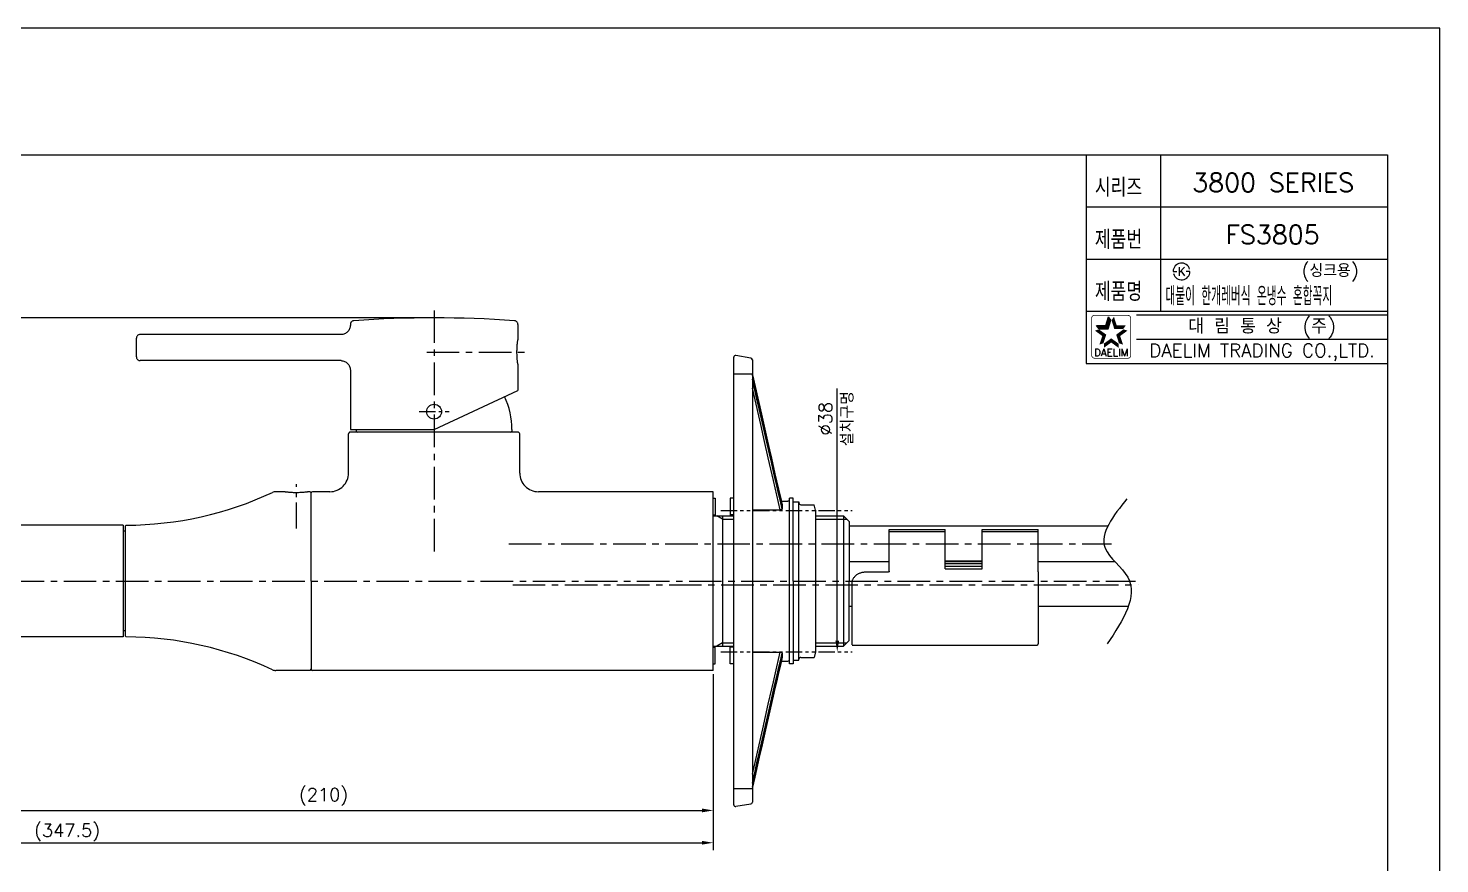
# Model space of a CAD drawing. Extents: x 2459 to 3053, y 516 to 936.
# Drawn here: x 2674.2 to 3053.5, y 711.4 to 935.8 of the extents above; entities that cross this region are included whole.
import ezdxf
from ezdxf.enums import TextEntityAlignment as Align

# ---------------------------------------------------------------- set-up
doc = ezdxf.new("R2010")
doc.units = 0
doc.header["$LTSCALE"] = 7
doc.header["$MEASUREMENT"] = 0
doc.linetypes.add('CENTER', pattern=[2, 1.25, -0.25, 0.25, -0.25])
doc.linetypes.add('PHANTOM', pattern=[2.5, 1.25, -0.25, 0.25, -0.25, 0.25, -0.25])
doc.layers.get('0').update_dxf_attribs({"color": 2, "linetype": 'CONTINUOUS'})
for name, color, linetype in [('CL', 1, 'CENTER'), ('D', 2, 'CONTINUOUS'), ('DIM', 2, 'CONTINUOUS'), ('DWG', 7, 'CONTINUOUS'), ('PH', 3, 'PHANTOM'), ('기본값', 7, 'CONTINUOUS')]:
    doc.layers.add(name, color=color, linetype=linetype)
doc.styles.add('GHS', font='romans', dxfattribs={"bigfont": 'ghs'})
doc.styles.add('HAN', font='TXT.shx', dxfattribs={"bigfont": 'GHS.shx'})
doc.styles.add('ROMANS', font='romans')

# ---------------------------------------------------------------- blocks, each defined once
blk = doc.blocks.new('KS')
at = {"layer": 'D'}
for p, q in [((-2.25, 0), (-1.75, 0)), ((-1.75, 0), (-1.25, 0)), ((1.75, 0), (1.25, 0)), ((2.25, 0), (1.75, 0))]:
    blk.add_line(p, q, dxfattribs=at)
for start, end in [(15, 180), (195, 0)]:
    blk.add_arc((0, 0), 2.25, start, end, dxfattribs=at)
at = {"layer": 'D', "style": 'HAN'}
blk.add_text('K', height=2.39, dxfattribs=at).set_placement((0, 0), align=Align.MIDDLE)
blk = doc.blocks.new('BORDER')
for p, q in [((1, 1), (0, 1)), ((1, 0), (1, 1))]:
    blk.add_line(p, q)
blk = doc.blocks.new('양식')
at = {"color": 4}
for p, q in [((1219, 386), (1768, 386)), ((1768, 386), (1768, 11))]:
    blk.add_line(p, q, dxfattribs=at)
at = {"color": 7}
for p, q in [((1687, 386), (1687, 330)), ((1707, 386), (1707, 344)), ((1687, 372), (1768, 372)), ((1687, 358), (1768, 358)), ((1687, 344), (1768, 344)), ((1687, 330), (1768, 330))]:
    blk.add_line(p, q, dxfattribs=at)
at = {"color": 2}
for p, q in [((1692.24, 340.18), (1692.99, 342.49)), ((1692.9, 339.27), (1693.65, 341.57)), ((1693.65, 341.57), (1692.99, 342.49)), ((1689.81, 340.18), (1692.24, 340.18)), ((1690.48, 339.27), (1689.81, 340.18)), ((1690.48, 339.27), (1692.9, 339.27))]:
    blk.add_line(p, q, dxfattribs=at)
at = {"color": 2, "linetype": 'Continuous'}
for p, q in [((1700.5, 343), (1768, 343)), ((1700.5, 336.5), (1768, 336.5))]:
    blk.add_line(p, q, dxfattribs=at)
at = {"color": 2, "linetype": 'Continuous', "const_width": 0.2}
for points in [[(1688.48, 342.13, -0.414214), (1689.23, 342.88)], [(1688.48, 332.13), (1688.48, 342.13, -1)], [(1689.23, 342.88), (1698.23, 342.88, -0.414214), (1698.98, 342.13, 0.043396)], [(1698.98, 342.13), (1698.98, 332.13, -0.414214), (1698.23, 331.38)], [(1698.23, 331.38), (1689.48, 331.38, -0.414214), (1688.48, 332.13, 0.672398)]]:
    blk.add_lwpolyline(points, format="xyb", dxfattribs=at)
at = {"color": 2}
for points in [[(1692.24, 340.18), (1692.9, 339.27), (1692.99, 342.49), (1693.65, 341.57)], [(1694.47, 342.49), (1693.8, 341.57), (1695.22, 340.18), (1694.55, 339.27)], [(1691.32, 337.35), (1692.4, 337.7), (1689.36, 338.78), (1690.43, 339.13)], [(1689.81, 340.18), (1690.48, 339.27), (1692.24, 340.18), (1692.9, 339.27)], [(1690.57, 335.05), (1691.65, 335.4), (1691.32, 337.35), (1692.4, 337.7)], [(1695.22, 340.18), (1694.55, 339.27), (1697.64, 340.18), (1696.98, 339.27)], [(1698.1, 338.78), (1697.02, 339.13), (1696.14, 337.35), (1695.06, 337.7)], [(1696.14, 337.35), (1695.06, 337.7), (1696.89, 335.05), (1695.81, 335.4)], [(1693.73, 335.6), (1693.73, 336.73), (1691.77, 334.18), (1691.77, 335.31)], [(1695.69, 334.18), (1695.69, 335.31), (1693.73, 335.6), (1693.73, 336.73)]]:
    blk.add_solid(points, dxfattribs=at)
at = {"xscale": 594, "yscale": 420, "zscale": 594}
blk.add_blockref('BORDER', (1188, 0), dxfattribs=at)
at = {"layer": 'DIM', "color": 4}
blk.add_blockref('KS', (1712.63, 354.68), dxfattribs=at)
at = {"color": 7, "linetype": 'Continuous'}
for s, height, style, p in [('대 림 통 상  (주)', 4, 'GHS', (1734.26, 339.7)), ('DAELIM TRADING CO.,LTD.', 3.6, 'ROMANS', (1734.26, 332.93))]:
    blk.add_text(s, height=height, dxfattribs=dict(at, style=style)).set_placement(p, align=Align.MIDDLE)
at = {"color": 2, "linetype": 'Continuous', "style": 'ROMANS'}
blk.add_text('DAELIM', height=2, dxfattribs=at).set_placement((1693.73, 331.93), align=Align.CENTER)
at = {"layer": 'DIM', "style": 'GHS', "width": 0.8}
for s, p in [('시리즈', (1689.34, 374.73)), ('제품번', (1689.34, 360.73)), ('제품명', (1689.34, 346.73))]:
    blk.add_text(s, height=5, dxfattribs=at).set_placement(p)

msp = doc.modelspace()

# ---------------------------------------------------------------- linework, layer by layer
at = {"color": 7, "linetype": 'Continuous'}
for p, q in [((2758.28, 853.52), (2704.28, 853.52)), ((2760.78, 856.25), (2760.78, 856.02)), ((2805.78, 856.25), (2805.78, 852.07)), ((2703.28, 847.52), (2703.28, 852.52)), ((2758.28, 846.52), (2704.28, 846.52)), ((2760.78, 844.02), (2760.78, 828.02)), ((2805.78, 845.57), (2805.78, 838.52)), ((2783.28, 828.02), (2805.78, 838.52)), ((2760.78, 828.02), (2783.28, 828.02)), ((2858.28, 809.57), (2858.78, 809.57)), ((2858.78, 809.57), (2858.78, 804.82)), ((2862.78, 809.57), (2862.78, 804.82)), ((2863.78, 809.57), (2862.78, 809.57)), ((2858.28, 804.82), (2858.28, 805.07)), ((2858.28, 805.07), (2858.78, 805.07)), ((2863.78, 805.07), (2862.78, 805.07)), ((2858.28, 769.57), (2858.28, 769.82)), ((2858.78, 765.07), (2858.78, 769.82)), ((2862.78, 765.07), (2862.78, 769.82)), ((2878.78, 765.07), (2878.78, 769.82)), ((2858.28, 769.57), (2858.78, 769.57)), ((2863.78, 769.57), (2862.78, 769.57)), ((2858.28, 765.07), (2858.78, 765.07)), ((2863.78, 765.07), (2862.78, 765.07))]:
    msp.add_line(p, q, dxfattribs=at)
msp.add_arc((2783.28, 558.02), 300, 85.8765, 94.1235, dxfattribs=at)
for points in [[(2761.71, 857.25), (2761.41, 857.18), (2761.16, 857.03), (2760.95, 856.82), (2760.82, 856.55), (2760.78, 856.25)], [(2805.78, 856.25), (2805.73, 856.55), (2805.6, 856.82), (2805.4, 857.03), (2805.14, 857.18), (2804.85, 857.25)], [(2704.28, 853.52), (2703.97, 853.48), (2703.7, 853.34), (2703.48, 853.12), (2703.33, 852.84), (2703.28, 852.52)], [(2760.78, 856.02), (2760.73, 855.54), (2760.59, 855.07), (2760.36, 854.64), (2760.05, 854.26), (2759.67, 853.95), (2759.23, 853.71), (2758.76, 853.57), (2758.28, 853.52)], [(2805.54, 848.82), (2805.55, 849.46), (2805.58, 850.07), (2805.61, 850.63), (2805.66, 851.12), (2805.7, 851.53), (2805.74, 851.83), (2805.77, 852.01), (2805.78, 852.07)], [(2703.28, 847.52), (2703.33, 847.21), (2703.48, 846.93), (2703.7, 846.71), (2703.97, 846.57), (2704.28, 846.52)], [(2758.28, 846.52), (2758.76, 846.48), (2759.23, 846.33), (2759.67, 846.1), (2760.05, 845.79), (2760.36, 845.41), (2760.59, 844.98), (2760.73, 844.51), (2760.78, 844.02)], [(2805.78, 845.57), (2805.77, 845.64), (2805.74, 845.82), (2805.7, 846.12), (2805.66, 846.53), (2805.61, 847.02), (2805.58, 847.58), (2805.55, 848.19), (2805.54, 848.82)]]:
    msp.add_spline(points, degree=3, dxfattribs=at)
at = {"layer": 'CL'}
for p, q in [((2783.28, 860.02), (2783.28, 794.37)), ((2781.28, 848.82), (2807.54, 848.82)), ((2803.38, 797.32), (2965.29, 797.32)), ((2585.78, 787.32), (2971.69, 787.32)), ((2804.4, 786.32), (2972.45, 786.32))]:
    msp.add_line(p, q, dxfattribs=at)
at = {"layer": 'CL', "ltscale": 0.5}
msp.add_line((2779.28, 832.82), (2787.28, 832.82), dxfattribs=at)
at = {"layer": 'CL', "ltscale": 0.8}
msp.add_line((2746.28, 801.42), (2746.28, 813.32), dxfattribs=at)
at = {"layer": 'D'}
for p, q in [((2860.78, 803.92), (2859.22, 804.82)), ((2860.78, 803.92), (2863.78, 803.92)), ((2885.78, 803.92), (2894.18, 803.92)), ((2860.78, 770.72), (2859.22, 769.82)), ((2860.78, 770.72), (2863.78, 770.72)), ((2885.78, 770.72), (2894.18, 770.72))]:
    msp.add_line(p, q, dxfattribs=at)
msp.add_circle((2783.28, 832.82), 2, dxfattribs=at)
msp.add_circle((2783.28, 832.82), 2, dxfattribs=at)
msp.add_spline([(2969.42, 809.44), (2963.56, 796.17), (2969.63, 788.37), (2964.13, 770.42)], degree=3, dxfattribs=at)
at = {"layer": 'DIM'}
msp.add_line((2891.58, 771.31), (2891.58, 839.07), dxfattribs=at)
msp.add_solid([(2891.08, 771.31), (2892.08, 771.31), (2891.58, 768.31)], dxfattribs=at)
at = {"layer": 'DWG', "color": 2}
for p, q in [((2782.28, 858.02), (2665.04, 858.02)), ((2858.28, 762.32), (2858.28, 723.72)), ((2858.28, 762.32), (2858.28, 715.04)), ((2648.56, 725.72), (2855.28, 725.72)), ((2510.78, 717.04), (2855.28, 717.04))]:
    msp.add_line(p, q, dxfattribs=at)
at = {"layer": 'DWG'}
for p, q in [((2863.78, 787.32), (2863.78, 847.42)), ((2868.36, 847.21), (2864.36, 847.91)), ((2868.78, 846.71), (2868.78, 787.32)), ((2863.78, 843.01), (2868.78, 843.01)), ((2870.72, 834.22), (2868.78, 842.71)), ((2868.78, 842.7), (2871.2, 832.14)), ((2760.28, 816.32), (2760.28, 826.82)), ((2783.28, 827.32), (2760.78, 827.32)), ((2762.38, 828.02), (2762.38, 827.62)), ((2805.78, 827.32), (2783.28, 827.32)), ((2804.18, 828.02), (2804.18, 827.62)), ((2806.28, 816.32), (2806.28, 826.82)), ((2750.28, 811.02), (2749.98, 811.32)), ((2750.28, 787.32), (2750.28, 811.02)), ((2755.28, 811.32), (2750.58, 811.32)), ((2858.28, 811.32), (2811.28, 811.32)), ((2858.28, 792.57), (2858.28, 811.32)), ((2876.28, 806.42), (2875.37, 810.39)), ((2876.78, 806.64), (2876.3, 808.74)), ((2876.54, 808.82), (2878.28, 808.82)), ((2876.78, 807.79), (2876.78, 807.77)), ((2876.78, 807.77), (2876.78, 806.65)), ((2878.78, 804.82), (2878.78, 809.57)), ((2879.78, 809.57), (2878.78, 809.57)), ((2878.78, 787.32), (2878.78, 808.32)), ((2879.78, 804.82), (2879.78, 809.57)), ((2879.78, 808.57), (2881.28, 808.57)), ((2879.78, 787.32), (2879.78, 808.57)), ((2881.28, 808.57), (2881.28, 808.32)), ((2881.28, 787.32), (2881.28, 808.32)), ((2881.78, 807.82), (2885.38, 807.82)), ((2885.78, 806.32), (2885.38, 807.82)), ((2858.28, 804.82), (2863.78, 804.82)), ((2860.78, 804.82), (2860.78, 769.82)), ((2868.78, 806.42), (2876.28, 806.42)), ((2885.78, 806.32), (2885.78, 787.32)), ((2885.78, 804.82), (2893.28, 804.82)), ((2893.28, 804.82), (2894.78, 803.32)), ((2893.28, 804.82), (2894.78, 803.32)), ((2893.28, 804.82), (2893.28, 769.82)), ((2699.78, 802.32), (2585.78, 802.32)), ((2699.78, 802.32), (2699.78, 772.32)), ((2700.28, 800.72), (2699.78, 800.72)), ((2700.28, 802.03), (2700.58, 802.33)), ((2700.28, 802.03), (2700.28, 772.62)), ((2894.78, 803.32), (2894.78, 787.32)), ((2964.28, 802.07), (2894.78, 802.07)), ((2920.56, 792.62), (2930.56, 792.62)), ((2930.56, 792.62), (2920.56, 792.62)), ((2858.28, 763.32), (2858.28, 792.57)), ((2894.78, 792.57), (2905.56, 792.57)), ((2920.56, 792.57), (2930.56, 792.57)), ((2920.56, 792.07), (2930.56, 792.07)), ((2920.56, 791.32), (2930.56, 791.32)), ((2945.56, 792.57), (2966.14, 792.57)), ((2750.28, 787.32), (2750.28, 763.62)), ((2863.78, 727.23), (2863.78, 787.32)), ((2868.78, 787.32), (2868.78, 727.94)), ((2878.78, 766.32), (2878.78, 787.32)), ((2879.78, 787.32), (2879.78, 765.07)), ((2881.28, 766.32), (2881.28, 787.32)), ((2885.78, 787.32), (2885.78, 768.32)), ((2894.78, 771.32), (2894.78, 787.32)), ((2894.78, 780.57), (2895.56, 780.57)), ((2945.56, 780.57), (2969.82, 780.57)), ((2700.28, 773.92), (2699.78, 773.92)), ((2699.78, 772.32), (2585.78, 772.32)), ((2700.28, 772.62), (2700.58, 772.32)), ((2858.28, 769.82), (2863.78, 769.82)), ((2885.78, 769.82), (2893.28, 769.82)), ((2893.28, 769.82), (2894.78, 771.32)), ((2893.28, 769.82), (2894.78, 771.32)), ((2750.28, 768.27), (2750.28, 763.62)), ((2868.78, 768.23), (2876.28, 768.23)), ((2876.3, 765.91), (2876.78, 768)), ((2876.78, 768), (2876.78, 766.87)), ((2876.78, 766.87), (2876.78, 766.86)), ((2879.78, 766.07), (2881.28, 766.07)), ((2881.28, 766.07), (2881.28, 766.32)), ((2881.78, 766.82), (2885.38, 766.82)), ((2885.78, 768.32), (2885.38, 766.82)), ((2749.98, 763.32), (2750.28, 763.62)), ((2858.28, 763.32), (2750.58, 763.32)), ((2876.54, 765.82), (2878.28, 765.82)), ((2879.78, 765.07), (2878.78, 765.07)), ((2873.38, 753.18), (2874.86, 759.62)), ((2868.78, 735.49), (2871.03, 745.33)), ((2870.62, 741.1), (2871.77, 746.12)), ((2869.41, 734.69), (2868.78, 731.95)), ((2868.78, 731.94), (2869.02, 733.02)), ((2863.78, 731.64), (2868.78, 731.64)), ((2868.36, 727.44), (2864.36, 726.74))]:
    msp.add_line(p, q, dxfattribs=at)
at = {"layer": 'DWG', "linetype": 'Continuous'}
for p, q in [((2905.56, 801.16), (2920.56, 801.16)), ((2905.56, 789.75), (2905.56, 801.16)), ((2905.56, 800.66), (2920.56, 800.66)), ((2920.56, 790.62), (2920.56, 801.16)), ((2930.56, 801.16), (2945.56, 801.16)), ((2930.56, 790.62), (2930.56, 801.16)), ((2930.56, 800.66), (2945.56, 800.66)), ((2945.56, 789.83), (2945.56, 801.16)), ((2905.06, 789.72), (2899.7, 789.72)), ((2945.56, 788.96), (2945.56, 770.43)), ((2895.56, 770.17), (2895.56, 787.34))]:
    msp.add_line(p, q, dxfattribs=at)
at = {"layer": 'DWG', "color": 7, "linetype": 'Continuous'}
for p, q in [((2920.56, 790.62), (2930.56, 790.62)), ((2945.55, 789.73), (2945.55, 789.7)), ((2945.55, 789.69), (2945.55, 789.63)), ((2945.55, 789.63), (2945.55, 789.44)), ((2945.55, 789.44), (2945.56, 789.21)), ((2945.56, 789.21), (2945.56, 788.96)), ((2895.56, 770.13), (2945.26, 770.13)), ((2945.56, 770.43), (2945.56, 770.45))]:
    msp.add_line(p, q, dxfattribs=at)
at = {"layer": 'DWG'}
for points in [[(2870.62, 833.55), (2870.02, 836.16), (2868.78, 841.58)], [(2871.03, 829.33), (2870.49, 831.7), (2868.78, 839.16)], [(2872.32, 826.12), (2871.77, 828.54), (2870.62, 833.55)], [(2873.51, 822.07), (2872.61, 826), (2870.72, 834.22)], [(2871.2, 832.14), (2872.86, 824.9), (2873.38, 822.6), (2873.89, 820.37)], [(2873.07, 820.42), (2872.08, 824.76), (2871.03, 829.33)], [(2874.86, 815.02), (2873.89, 819.25), (2873.38, 821.48), (2872.32, 826.12)], [(2875.37, 810.39), (2874.91, 812.38), (2874.46, 814.34), (2873.07, 820.42)], [(2876.78, 807.79), (2876.04, 811.02), (2875.22, 814.58), (2873.51, 822.07)], [(2873.89, 820.37), (2874.86, 816.14), (2875.82, 811.97)], [(2876.3, 808.74), (2875.82, 810.84), (2875.34, 812.94), (2874.86, 815.02)], [(2875.82, 811.97), (2876.3, 809.87), (2876.78, 807.78)], [(2876.78, 806.65), (2876.77, 806.62), (2876.76, 806.59), (2876.74, 806.56), (2876.71, 806.54), (2876.67, 806.51), (2876.63, 806.49), (2876.58, 806.47), (2876.53, 806.45), (2876.47, 806.44), (2876.41, 806.43), (2876.34, 806.43), (2876.28, 806.42)], [(2876.78, 766.87), (2876.3, 764.77), (2875.82, 762.67), (2875.34, 760.57), (2874.86, 758.5), (2874.38, 756.42)], [(2874.38, 756.4), (2875.23, 760.09), (2876.04, 763.65), (2876.78, 766.86)], [(2875.37, 764.25), (2875.82, 766.24), (2876.28, 768.23)], [(2876.28, 768.23), (2876.34, 768.22), (2876.41, 768.22), (2876.47, 768.21), (2876.53, 768.2), (2876.58, 768.18), (2876.63, 768.16), (2876.67, 768.14), (2876.71, 768.11), (2876.74, 768.09), (2876.76, 768.06), (2876.77, 768.03), (2876.78, 768)], [(2873.07, 754.23), (2874.01, 758.34), (2874.46, 760.3), (2875.37, 764.25)], [(2874.86, 759.62), (2875.34, 761.7), (2875.82, 763.81), (2876.3, 765.91)], [(2874.38, 756.42), (2872.32, 747.41), (2871.77, 744.99), (2871.2, 742.52), (2870.62, 739.98), (2869.41, 734.69)], [(2871.68, 744.62), (2872.61, 748.67), (2874.38, 756.4)], [(2871.03, 745.33), (2871.56, 747.64), (2873.07, 754.23)], [(2871.77, 746.12), (2872.86, 750.89), (2873.38, 753.18)], [(2869.02, 733.02), (2869.74, 736.15), (2871.68, 744.62)], [(2868.78, 733.07), (2869.41, 735.82), (2870.02, 738.49), (2870.62, 741.1)]]:
    msp.add_lwpolyline(points, dxfattribs=at)
at = {"layer": 'DWG', "linetype": 'Continuous'}
for points in [[(2899.7, 789.72), (2899.48, 789.72), (2899.26, 789.71), (2899.04, 789.7), (2898.83, 789.68), (2898.61, 789.65), (2898.4, 789.62), (2898.2, 789.58), (2898, 789.53), (2897.8, 789.48), (2897.61, 789.42), (2897.43, 789.35), (2897.25, 789.28), (2897.08, 789.19), (2896.92, 789.1), (2896.77, 788.99), (2896.63, 788.88), (2896.5, 788.76), (2896.37, 788.63)], [(2895.64, 787.64), (2895.62, 787.6), (2895.6, 787.55), (2895.58, 787.51), (2895.57, 787.45), (2895.56, 787.4), (2895.56, 787.34)], [(2896.37, 788.63), (2896.24, 788.47), (2896.12, 788.32), (2895.99, 788.15), (2895.87, 787.99), (2895.76, 787.82), (2895.64, 787.64)]]:
    msp.add_lwpolyline(points, dxfattribs=at)
at = {"layer": 'DWG', "color": 7, "linetype": 'Continuous'}
for points in [[(2905.51, 789.85), (2905.49, 789.83), (2905.46, 789.81), (2905.43, 789.8), (2905.39, 789.78), (2905.35, 789.77), (2905.3, 789.75), (2905.26, 789.74), (2905.21, 789.73), (2905.16, 789.73), (2905.11, 789.72), (2905.06, 789.72)], [(2905.56, 789.94), (2905.56, 789.92), (2905.55, 789.9), (2905.53, 789.88), (2905.51, 789.85)], [(2945.56, 789.83), (2945.56, 789.81), (2945.56, 789.78), (2945.56, 789.75), (2945.55, 789.73)], [(2945.55, 789.7), (2945.55, 789.69), (2945.55, 789.69)], [(2945.55, 789.69), (2945.55, 789.69), (2945.55, 789.69), (2945.55, 789.69)]]:
    msp.add_lwpolyline(points, dxfattribs=at)
at = {"layer": 'DWG'}
for centre, radius, start, end in [((2864.28, 847.42), 0.5, 79.9998, 180), ((2868.28, 846.71), 0.5, 0, 79.9999), ((2783.28, 828.02), 20.9, 0, 25), ((2760.78, 826.82), 0.5, 90, 180), ((2762.68, 827.62), 0.3, 180, 270), ((2803.88, 827.62), 0.3, 270, 0), ((2805.78, 826.82), 0.5, 0, 90), ((2755.28, 816.32), 5, 269.9998, 0.0002), ((2811.28, 816.32), 5, 179.9998, 270.0002), ((2750.58, 811.02), 0.3, 90, 180), ((2878.28, 808.32), 0.5, 0, 90), ((2881.78, 808.32), 0.5, 180, 270), ((2878.28, 766.32), 0.5, 270, 0), ((2881.78, 766.32), 0.5, 90, 180), ((2750.58, 763.62), 0.3, 180, 270), ((2864.28, 727.23), 0.5, 180, 280), ((2868.28, 727.94), 0.5, 280.0002, 0)]:
    msp.add_arc(centre, radius, start, end, dxfattribs=at)
at = {"layer": 'DWG', "color": 7, "linetype": 'Continuous'}
msp.add_arc((2945.26, 770.43), 0.3, 270, 0, dxfattribs=at)
at = {"layer": 'DWG'}
msp.add_spline([(2743.28, 811.32), (2743.34, 811.32), (2743.51, 811.3), (2743.79, 811.27), (2744.16, 811.23), (2744.62, 811.19), (2745.14, 811.16), (2745.71, 811.14), (2746.3, 811.14), (2746.89, 811.14), (2747.45, 811.17), (2747.96, 811.2), (2748.41, 811.23), (2748.78, 811.27), (2749.05, 811.3), (2749.22, 811.32), (2749.28, 811.32)], degree=3, dxfattribs=at)
at = {"layer": 'DWG', "color": 2}
for points in [[(2855.28, 726.22), (2855.28, 725.22), (2858.28, 725.72)], [(2855.28, 717.54), (2855.28, 716.54), (2858.28, 717.04)]]:
    msp.add_solid(points, dxfattribs=at)
at = {"layer": 'PH', "ltscale": 0.5}
for p, q in [((2860.28, 806.31), (2895.63, 806.31)), ((2860.28, 768.31), (2895.63, 768.31))]:
    msp.add_line(p, q, dxfattribs=at)
at = {"layer": '기본값'}
for p, q in [((2743.28, 811.32), (2740.72, 811.32)), ((2749.98, 811.32), (2749.28, 811.32)), ((2749.98, 763.32), (2740.72, 763.32))]:
    msp.add_line(p, q, dxfattribs=at)
for centre, radius, start, end in [((2700.14, 896.32), 94, 270.2658, 295.008), ((2740.72, 809.32), 2, 90, 115.008), ((2700.14, 678.32), 94, 64.992, 89.7342), ((2740.72, 765.32), 2, 244.992, 270)]:
    msp.add_arc(centre, radius, start, end, dxfattribs=at)

# ---------------------------------------------------------------- block references
at = {"layer": 'DIM'}
msp.add_blockref('양식', (1271.46, 515.79), dxfattribs=at)

# ---------------------------------------------------------------- texts
at = {"color": 7, "style": 'GHS'}
for s, p in [('3800 SERIES', (3008.71, 894.37)), ('FS3805', (3008.55, 880.37))]:
    msp.add_text(s, height=5, dxfattribs=at).set_placement(p, align=Align.MIDDLE)
at = {"style": 'GHS'}
msp.add_text('(싱크용)', height=3.5, dxfattribs=at).set_placement((3016.34, 868.97))
at = {"style": 'GHS', "width": 0.5}
msp.add_text('대붙이 한개레버식 온냉수 혼합꼭지', height=5, dxfattribs=at).set_placement((2979.75, 861.35))
at = {"layer": 'DIM', "insert": (2891.34, 830.94), "char_height": 3.5, "attachment_point": 5, "rotation": 90, "style": 'GHS'}
msp.add_mtext('%%c38\\P설치구멍', dxfattribs=at)
at = {"layer": 'DWG', "color": 2, "char_height": 3.5, "attachment_point": 5, "style": 'GHS'}
for s, insert in [('\\A1;(210)', (2753.57, 729.39)), ('(347.5)', (2684.68, 719.79))]:
    msp.add_mtext(s, dxfattribs=dict(at, insert=insert))

doc.saveas('drawing.dxf')
